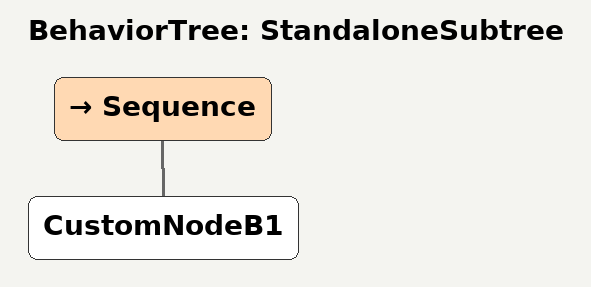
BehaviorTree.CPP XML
<root BTCPP_format="4">
  <BehaviorTree ID="StandaloneSubtree">
    <Sequence>
      <CustomNodeB1/>
    </Sequence>
  </BehaviorTree>
</root>
